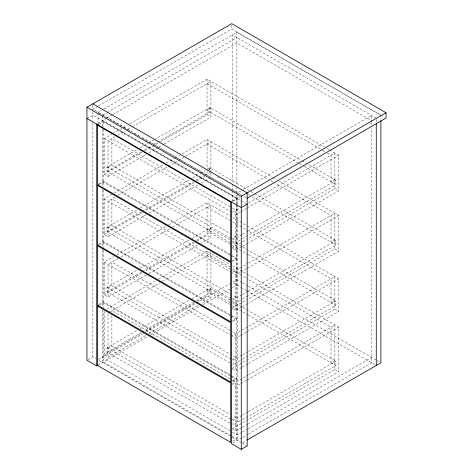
<?xml version="1.0" encoding="UTF-8"?>
<svg xmlns="http://www.w3.org/2000/svg" width="473" height="473" viewBox="0 0 473 473"><rect width="100%" height="100%" fill="white"/><g stroke="black" fill="none" stroke-linecap="round" stroke-linejoin="round"><path stroke-width="0.35" stroke-dasharray="2.37 1.77" d="M97.988 106.218L92.868 109.174L241.437 194.953M98.626 105.851L231.74 28.995L380.31 114.773M86.949 118.528L92.868 115.116L247.172 204.206M98.012 112.444L103.12 109.488M103.764 109.121L236.884 32.265L380.907 115.412L380.907 119.101M102.635 115.116L106.472 112.899M107.111 112.533L236.884 37.609M106.472 118.244L102.635 120.461L237.399 198.264L239.959 196.786M107.111 117.878L112.225 114.921M112.864 114.555L236.884 42.954L371.648 120.757M97.905 123.488L102.635 120.757M99.271 124.186L103.41 121.798L236.63 198.707L236.63 203.845M145.737 154.671L108.039 176.441L104.178 174.212L104.178 138.577L111.847 134.149M112.485 133.782L127.184 125.292M129.738 123.82L207.056 79.18L324.649 147.073M115.069 136.744L108.039 140.8L108.039 176.441M117.623 135.266L125.292 130.844M127.846 129.366L131.677 127.154M132.322 126.782L210.911 81.409L210.911 117.044L164.267 143.975M229.831 242.3L107.01 171.392L107.01 166.934L137.04 149.598M140.239 147.753L147.901 143.325M148.54 142.958L153.654 140.008M154.293 139.636L209.882 107.542L301.354 160.353M108.039 167.531L111.894 165.302L230.109 233.55M210.911 108.14L207.056 110.363L299.066 163.487M107.01 171.392L140.877 151.839M144.07 149.994L151.1 145.938M153.654 144.46L157.485 142.249M158.124 141.876L209.882 111.995L209.882 107.542M104.178 174.212L141.882 152.448M145.075 150.603L157.852 143.224M160.412 141.746L207.056 114.821L210.911 117.044M148.93 152.826L157.876 147.665M158.514 147.298L163.628 144.342M98.68 183.92L103.41 181.189L231.528 255.16M99.271 184.47L103.41 182.081L230.256 255.314M146.376 214.588L108.039 236.725L104.178 234.496L104.178 198.861L111.847 194.433M114.407 192.954L163.605 164.551M166.159 163.079L174.466 158.284M175.105 157.911L179.58 155.327M182.135 153.855L207.056 139.464L272.253 177.109M115.069 197.028L108.039 201.084L108.039 236.725M118.262 195.183L167.46 166.78M168.098 166.407L177.682 160.879M178.321 160.507L210.911 141.693L210.911 172.237M229.831 302.584L107.01 231.675L107.01 227.217L137.04 209.882M140.239 208.037L189.436 179.634M192.629 177.789L199.659 173.727M200.298 173.36L205.412 170.41M207.966 168.932L209.882 167.826L335.901 240.586L335.901 245.038L248.36 295.578M108.039 227.815L111.894 225.586L230.109 293.834M208.705 169.695L210.911 168.423M107.01 231.675L141.516 211.756M142.154 211.384L193.268 181.874M195.822 180.396L204.129 175.601M204.768 175.235L209.882 172.284M104.178 234.496L141.882 212.732M145.714 210.515L194.273 182.483M196.827 181.005L205.134 176.21M148.93 213.116L198.134 184.707M201.327 182.862L210.272 177.7M98.68 244.204L103.41 241.472L231.528 315.444M99.271 244.754L103.41 242.365L230.256 315.597M146.376 274.872L108.039 297.009L104.178 294.78L104.178 262.113L113.762 256.579M116.961 254.734L166.159 226.331M168.713 224.852L207.056 202.722L230.079 216.013M118.262 258.435L108.039 264.342L108.039 297.009M120.816 256.963L169.381 228.926M172.574 227.081L210.911 204.945L210.911 237.612L201.327 243.146M237.399 203.993L237.399 192.919L242.513 189.969M243.152 189.596L371.648 115.412L371.648 121.319M232.485 201.102L236.63 198.707M232.669 201.291L237.399 198.559M232.55 212.052L239.669 207.943M248.615 202.781L334.872 152.98L334.872 188.615L247.332 239.155M229.831 362.868L107.01 291.959L107.01 287.501L137.04 270.166M140.239 268.321L189.436 239.917M191.991 238.439L209.882 228.11L230.079 239.776M108.039 288.098L111.894 285.869L230.109 354.117M210.911 228.707L207.056 230.93L230.055 244.216M240.331 212.016L235.856 214.6L232.55 212.69M240.97 211.644L246.717 208.327M247.355 207.954L338.727 155.203L338.727 190.844L248.638 242.856M107.01 291.959L141.516 272.04M142.154 271.668L193.268 242.158M196.466 240.314L209.882 232.568L209.882 228.11M104.178 294.78L141.882 273.016M145.714 270.804L194.273 242.767M196.827 241.289L207.056 235.388L210.911 237.612M148.93 273.4L198.134 244.99M98.68 304.488L103.41 301.756L231.528 375.728M99.271 305.038L103.41 302.649L230.256 375.881M106.738 309.046L155.298 281.009M158.49 279.165L207.056 251.128L230.079 264.419M232.001 239.096L235.856 236.872L232.663 235.028M334.872 179.705L331.011 181.934L331.011 155.203L327.18 152.992M241.975 234.525L233.029 239.693L233.029 244.145L241.975 238.983M242.614 234.159L247.722 231.208M248.36 230.836L335.901 180.302L335.901 184.754L248.36 235.294M108.678 312.375L159.791 282.866M162.351 281.388L210.911 253.357L210.911 297.901L201.327 303.43M242.614 238.611L247.722 235.66M232.001 248.006L246.693 239.521M232.55 248.325L235.856 250.235L241.608 246.912M242.247 246.545L248 243.223M231.303 261.179L236.63 258.104L236.63 204.578M232.485 261.386L236.63 258.997L236.63 318.388L231.303 321.463M232.55 272.336L247.976 263.431M248.615 263.065L334.872 213.264L334.872 248.899L247.332 299.439M229.831 423.152L107.01 352.243L107.01 347.791L137.04 330.45M140.239 328.605L189.436 300.201M191.991 298.723L209.882 288.394L230.079 300.059M88.132 359.581L92.868 356.849L95.918 358.611M108.039 348.382L111.894 346.153L230.109 414.401M210.911 288.991L207.056 291.214L230.055 304.5M240.331 272.3L235.856 274.884L232.55 272.974M240.97 271.934L246.717 268.611M247.355 268.244L338.727 215.487L338.727 251.128L248.638 303.14M107.01 352.243L141.516 332.324M142.154 331.951L193.906 302.076M196.466 300.597L209.882 292.852L209.882 288.394M104.178 311.252L104.178 355.063L141.882 333.299M145.714 331.088L194.273 303.051M197.466 301.206L207.056 295.672L210.911 297.901M143.55 333.524L98.012 359.817L229.736 435.87M145.956 332.135L195.97 303.258M196.614 302.886L229.854 283.694M104.178 355.063L108.039 357.292L146.376 335.156M148.93 333.684L198.772 304.908M97.905 365.221L148.025 336.285M150.585 334.807L199.807 306.386M203.006 304.541L229.854 289.038M232.409 287.566L236.884 284.983L236.884 205.057M232.001 299.379L235.856 297.156L232.663 295.312M334.872 239.988L331.011 242.217L331.011 215.487L275.422 183.394M241.975 294.809L233.029 299.977L233.029 304.429L241.975 299.267M242.614 294.443L247.722 291.492M248.36 291.12L335.901 240.586M242.614 298.895L247.722 295.944M232.001 308.29L246.693 299.805M232.55 308.609L235.856 310.519L241.608 307.196M242.247 306.829L248 303.506M232.485 321.67L236.63 319.281L236.63 378.672L231.303 381.746M240.331 335.552L235.856 338.136L232.001 335.907L334.872 276.516L334.872 309.182L247.332 359.722M240.97 335.186L246.717 331.863M247.355 331.496L338.727 278.745L338.727 311.411L248.638 363.424M232.001 359.663L235.856 357.44L232.663 355.595M334.872 300.272L331.011 302.501L331.011 278.745L248.585 231.155M241.975 355.093L233.029 360.26L233.029 364.713L241.975 359.551M242.614 354.726L247.722 351.776M248.36 351.404L335.901 300.869L335.901 305.322L248.36 355.862M242.614 359.178L247.722 356.228M232.001 368.573L246.693 360.089M232.55 368.893L235.856 370.802L241.608 367.48M242.247 367.113L248 363.796M232.485 381.953L236.63 379.565L236.63 438.956L231.303 442.03M232.55 383.999L247.976 375.089M248.615 374.722L334.872 324.921L334.872 369.466L247.332 420.006M240.331 383.958L235.856 386.542L232.55 384.632M240.97 383.591L246.717 380.268M247.355 379.902L338.727 327.15L338.727 371.695L248.638 423.707M232.001 419.953L235.856 417.724L232.663 415.879M334.872 360.556L331.011 362.785L331.011 327.15L248.585 279.561M241.975 415.383L233.029 420.544L233.029 424.996L241.975 419.835M242.614 415.01L247.722 412.06M248.36 411.693L335.901 361.153L335.901 365.605L248.36 416.145M242.614 419.468L247.722 416.512M232.001 428.857L246.693 420.373M232.55 429.177L235.856 431.086L241.608 427.769M242.247 427.397L248 424.08M241.874 432.363L237.399 434.947L232.29 431.997M242.513 431.997L247.627 429.041M248.266 428.674L371.648 357.44M232.669 443.024L241.874 437.708M242.513 437.342L247.627 434.385M248.266 434.019L371.648 362.785L371.648 127.964M242.667 442.598L246.504 440.381M380.948 115.14L384.774 117.345M376.277 118.084L232.255 34.937L232.255 183.358M327.204 148.552L329.119 149.657M329.758 150.024L338.727 155.203M207.056 83.638L322.066 150.042M322.704 150.408L326.541 152.625M301.999 160.725L335.901 180.302M299.439 163.699L303.536 166.07M304.174 166.437L335.901 184.754M334.872 188.615L338.727 190.844M272.891 177.476L276.723 179.693M279.283 181.165L338.727 215.487M207.056 143.922L268.392 179.338M270.952 180.81L274.783 183.027M217.556 176.713L220.116 178.191M248.266 194.438L250.182 195.55M252.422 196.839L335.901 245.038M243.985 196.425L246.534 197.897M334.872 248.899L338.727 251.128M99.164 113.112L116.051 122.856M116.689 123.228L131.376 131.707M133.936 133.185L139.683 136.502M142.237 137.974L147.984 141.297M150.538 142.769L237.399 192.919M240.869 194.923L242.028 195.591M230.109 206.825L111.894 138.577L111.894 165.302M232.663 208.297L235.856 210.142L235.856 250.235M104.178 138.577L230.085 211.265M232.633 217.491L246.693 225.609M247.332 225.976L338.727 278.745M207.056 207.174L230.055 220.453M232.61 221.932L247.947 230.783M107.01 166.934L231.362 238.729M232.273 241.035L335.901 300.869M232.273 245.493L247.947 254.545M248.266 254.722L335.901 305.322M334.872 309.182L338.727 311.411M232.166 255.526L236.63 258.104M230.889 255.68L236.63 258.997M232.633 265.897L246.693 274.015M247.332 274.381L338.727 327.15M230.109 267.109L111.894 198.861L111.894 225.586M232.663 268.581L235.856 270.426L235.856 310.519M207.056 255.58L230.055 268.859M232.61 270.337L247.947 279.188M104.178 198.861L230.085 271.549M241.993 282.588L236.884 279.638L232.255 282.31L240.716 287.194M242.619 282.949L247.746 285.905M248.355 286.26L376.443 360.207M377.082 360.58L380.907 362.785M241.177 287.46L246.468 290.511M246.912 290.771L376.277 365.458M107.01 227.217L231.362 299.013M232.273 301.325L335.901 361.153M232.273 305.777L247.947 314.829M248.266 315.012L335.901 365.605M334.872 369.466L338.727 371.695M232.166 315.81L236.63 318.388M230.889 315.964L236.63 319.281M230.109 330.361L111.894 262.113L111.894 285.869M232.663 331.839L235.856 333.684L235.856 370.802M104.178 262.113L230.085 334.801M107.01 287.501L231.362 359.297M232.166 376.094L236.63 378.672M230.889 376.248L236.63 379.565M230.109 378.767L111.894 310.519L111.894 311.973M232.663 380.245L235.856 382.089L235.856 431.086M107.01 347.791L231.362 419.581M102.635 357.145L229.736 430.525M231.528 436.011L103.41 362.04L103.41 310.714M232.166 436.378L236.63 438.956M232.29 437.342L242.028 442.965M242.288 443.112L247.172 445.933M376.277 119.563L376.277 122.513M371.648 122.058L371.648 125.014M237.399 204.732L237.399 440.292M236.884 32.265L236.884 185.854M236.884 186.593L236.884 194.155M236.884 194.894L236.884 204.318M232.255 184.098L232.255 190.004M232.255 190.743L232.255 201.084M231.74 24.986L231.74 28.995M210.911 172.964L210.911 177.328M209.882 167.826L209.882 170.375M207.056 79.18L207.056 114.821M207.056 139.464L207.056 170.014M207.056 170.741L207.056 175.105M207.056 202.722L207.056 235.388M207.056 251.128L207.056 295.672M111.894 315.609L111.894 346.153M108.039 313.475L108.039 357.292M103.41 121.798L103.41 126.196M103.41 129.129L103.41 181.189M103.41 182.081L103.41 186.48M103.41 190.146L103.41 241.472M103.41 242.365L103.41 247.497M103.41 250.43L103.41 301.756M103.41 302.649L103.41 307.781M102.635 115.855L102.635 126.652M102.635 129.147L102.635 186.35M102.635 189.697L102.635 246.782M102.635 249.508L102.635 307.214M102.635 310.057L102.635 362.489M98.012 113.183L98.012 123.518M92.868 105.166L92.868 110.883M92.868 111.587L92.868 120.272M92.868 123.222L92.868 356.849"/><path stroke-width="0.71" d="M97.905 365.221L96.723 365.901L86.949 360.26L86.949 107.247L231.74 23.65L386.051 112.74L386.051 118.084L247.172 198.264M97.497 125.209L230.712 202.125L230.712 261.516L97.497 184.606L97.497 125.209L98.68 124.529M97.497 185.499L230.712 262.409L230.712 321.806L97.497 244.89L97.497 185.499L98.68 184.813M97.497 245.783L230.712 322.692L230.712 382.089L97.497 305.174L97.497 245.783L98.68 245.097M86.949 107.247L241.26 196.336L386.051 112.74M247.172 204.206L241.26 207.617L86.949 118.528M97.497 306.066L230.712 382.976L230.712 442.373L97.497 365.458L97.497 306.066L98.68 305.381M247.143 440.014L380.907 362.785L380.907 120.58M231.486 201.977L231.486 443.709L241.26 449.35L247.172 445.933L247.172 192.919L92.868 103.829M376.277 123.252L376.277 365.458M241.26 196.336L241.26 449.35M96.723 124.174L96.723 365.901"/></g></svg>
